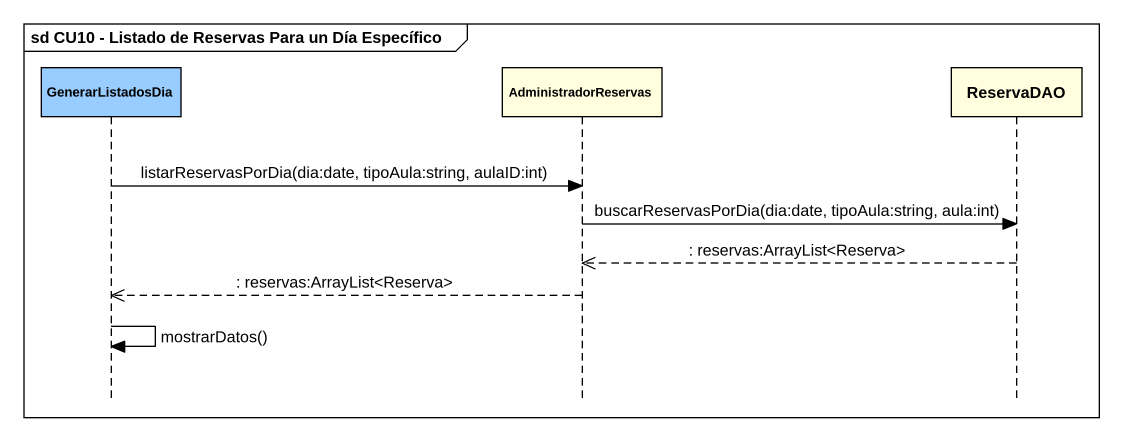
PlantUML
@startuml
mainframe sd CU10 - Listado de Reservas Para un Día Específico
hide footbox
participant GenerarListadosDia #99CCFF
participant AdministradorReservas #FFFFE0
participant ReservaDAO #FFFFE0

GenerarListadosDia -> AdministradorReservas : listarReservasPorDia(dia:date, tipoAula:string, aulaID:int)
AdministradorReservas -> ReservaDAO : buscarReservasPorDia(dia:date, tipoAula:string, aula:int)
ReservaDAO -->> AdministradorReservas : : reservas:ArrayList<Reserva>
AdministradorReservas -->> GenerarListadosDia : : reservas:ArrayList<Reserva>
GenerarListadosDia -> GenerarListadosDia : mostrarDatos()
@enduml
